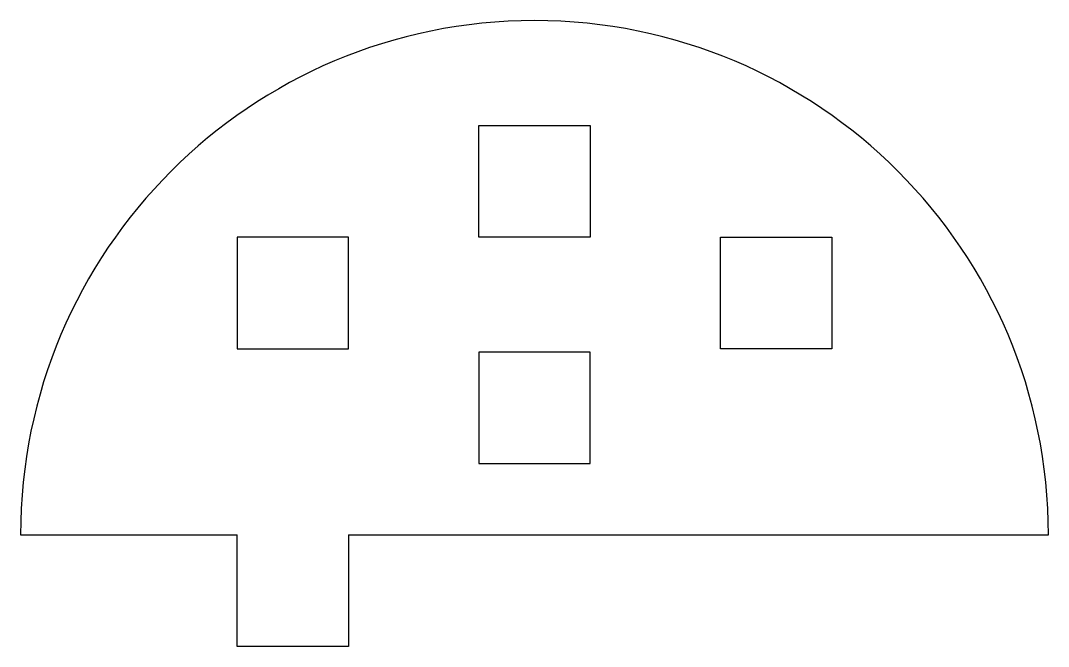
# Model space of a CAD drawing. Header units: millimetres. Extents: x 3474.2 to 3529.5, y 1187 to 1220.7.
import ezdxf

# ---------------------------------------------------------------- set-up
doc = ezdxf.new("R2010")
doc.units = ezdxf.units.MM

msp = doc.modelspace()

# ---------------------------------------------------------------- linework, layer by layer
for p, q in [((3474.204, 1193.017), (3485.847, 1193.017)), ((3485.847, 1187.017), (3485.847, 1193.017)), ((3491.847, 1193.017), (3491.847, 1187.017)), ((3491.847, 1193.017), (3529.49, 1193.017)), ((3491.847, 1187.017), (3485.847, 1187.017))]:
    msp.add_line(p, q)
for points in [[(3498.847, 1215.017), (3504.847, 1215.017), (3504.847, 1209.017), (3498.847, 1209.017)], [(3491.847, 1209.017), (3485.847, 1209.017), (3485.847, 1203.017), (3491.847, 1203.017)], [(3511.847, 1209.017), (3517.847, 1209.017), (3517.847, 1203.017), (3511.847, 1203.017)], [(3498.847, 1196.842), (3504.847, 1196.842), (3504.847, 1202.842), (3498.847, 1202.842)]]:
    msp.add_lwpolyline(points, close=True)
msp.add_arc((3501.847, 1193.017), 27.643, 0, 180)

doc.saveas('drawing.dxf')
